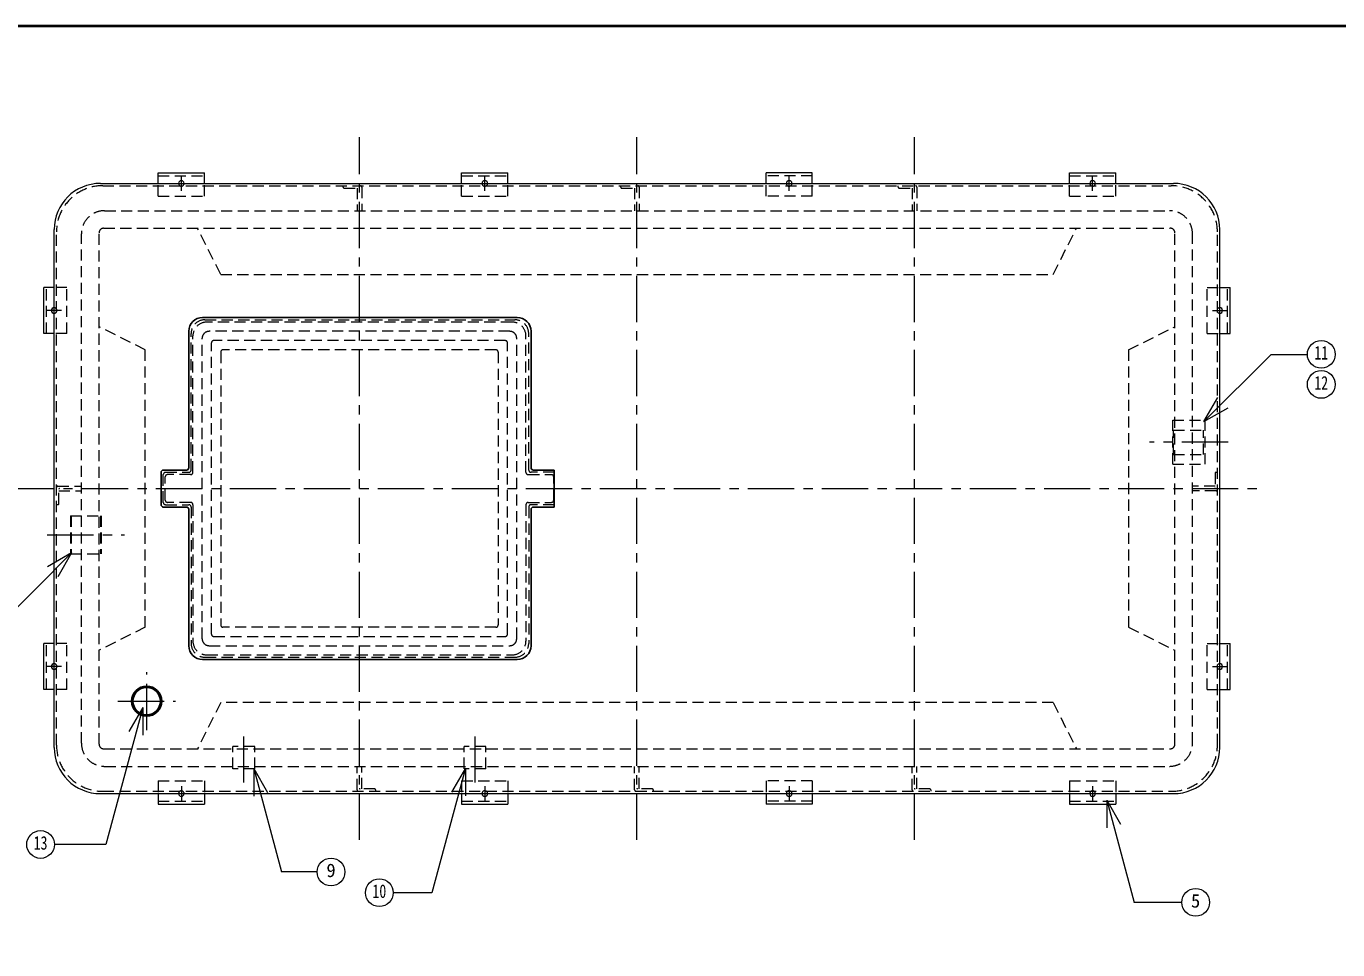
# Model space of a CAD drawing. Units: millimetres at full size, sheet at 1:20; details may follow other scales. Extents: x -4246 to 3854, y -2716 to 2904.
# Drawn here: x -1516 to 1320, y 906 to 2904 of the extents above; entities that cross this region are included whole.
import ezdxf
from ezdxf.enums import TextEntityAlignment as Align

# ---------------------------------------------------------------- set-up
doc = ezdxf.new("R2010")
doc.units = ezdxf.units.MM
doc.header["$LTSCALE"] = 20
doc.linetypes.add('CHAIN1', pattern=[8, 5, -1, 1, -1])
doc.linetypes.add('DASHED1', pattern=[1.8, 1.2, -0.6])
doc.layers.add('0-0', color=4, linetype='Continuous', lineweight=9)
doc.styles.add('ＭＳ ゴシック', font='')
doc.styles.get('ＭＳ ゴシック').set_extended_font_data('MS Gothic')

msp = doc.modelspace()

# ---------------------------------------------------------------- linework, layer by layer
at = {"layer": '0-0', "linetype": 'CHAIN1'}
for p, q in [((-795.6, 1143.83), (-795.6, 2663.83)), ((-195.6, 1143.83), (-195.6, 2663.83)), ((404.4, 1143.83), (404.4, 2663.83)), ((-1180.6, 2547.83), (-1180.6, 2579.83)), ((-524.6, 2547.83), (-524.6, 2579.83)), ((133.4, 2547.83), (133.4, 2579.83)), ((789.4, 2547.83), (789.4, 2579.83)), ((-1439.6, 2288.83), (-1471.6, 2288.83)), ((1048.4, 2288.83), (1080.4, 2288.83)), ((1082.61, 2003.83), (912.61, 2003.83)), ((-1555.6, 1903.83), (1164.4, 1903.83)), ((-1470.43, 1803.83), (-1303.82, 1803.83)), ((-1439.6, 1518.83), (-1471.6, 1518.83)), ((-1255.6, 1381.33), (-1255.6, 1506.33)), ((1048.4, 1518.83), (1080.4, 1518.83)), ((-1318.1, 1443.83), (-1193.1, 1443.83)), ((-1045.6, 1267.67), (-1045.6, 1375.67)), ((-545.6, 1267.67), (-545.6, 1375.67)), ((-1180.6, 1259.83), (-1180.6, 1227.83)), ((-524.6, 1259.83), (-524.6, 1227.83)), ((133.4, 1259.83), (133.4, 1227.83)), ((789.4, 1259.83), (789.4, 1227.83))]:
    msp.add_line(p, q, dxfattribs=at)
at = {"layer": '0-0'}
for p, q in [((-1230.6, 2586.33), (-1130.6, 2586.33)), ((-1230.6, 2563.83), (-1230.6, 2586.33)), ((-1130.6, 2563.83), (-1130.6, 2586.33)), ((-574.6, 2586.33), (-474.6, 2586.33)), ((-574.6, 2563.83), (-574.6, 2586.33)), ((-474.6, 2563.83), (-474.6, 2586.33)), ((183.4, 2586.33), (83.4, 2586.33)), ((83.4, 2563.83), (83.4, 2586.33)), ((183.4, 2563.83), (183.4, 2586.33)), ((739.4, 2586.33), (839.4, 2586.33)), ((739.4, 2563.83), (739.4, 2586.33)), ((839.4, 2563.83), (839.4, 2586.33)), ((-1478.1, 2238.83), (-1478.1, 2338.83)), ((-1455.6, 2338.83), (-1478.1, 2338.83)), ((1064.4, 2338.83), (1086.9, 2338.83)), ((1086.9, 2238.83), (1086.9, 2338.83)), ((-1455.6, 2238.83), (-1478.1, 2238.83)), ((1064.4, 2238.83), (1086.9, 2238.83)), ((-1478.1, 1468.83), (-1478.1, 1568.83)), ((-1455.6, 1568.83), (-1478.1, 1568.83)), ((1064.4, 1568.83), (1086.9, 1568.83)), ((1086.9, 1468.83), (1086.9, 1568.83)), ((-1455.6, 1468.83), (-1478.1, 1468.83)), ((1064.4, 1468.83), (1086.9, 1468.83)), ((-1230.6, 1243.83), (-1230.6, 1221.33)), ((-1230.6, 1221.33), (-1130.6, 1221.33)), ((-1130.6, 1243.83), (-1130.6, 1221.33)), ((-574.6, 1243.83), (-574.6, 1221.33)), ((-574.6, 1221.33), (-474.6, 1221.33)), ((-474.6, 1243.83), (-474.6, 1221.33)), ((83.4, 1243.83), (83.4, 1221.33)), ((183.4, 1221.33), (83.4, 1221.33)), ((183.4, 1243.83), (183.4, 1221.33)), ((739.4, 1243.83), (739.4, 1221.33)), ((739.4, 1221.33), (839.4, 1221.33)), ((839.4, 1243.83), (839.4, 1221.33))]:
    msp.add_line(p, q, dxfattribs=at)
at = {"layer": '0-0', "linetype": 'DASHED1'}
for p, q in [((-1230.6, 2580.33), (-1130.6, 2580.33)), ((-574.6, 2580.33), (-474.6, 2580.33)), ((183.4, 2580.33), (83.4, 2580.33)), ((739.4, 2580.33), (839.4, 2580.33)), ((-1350.6, 2558.83), (959.4, 2558.83)), ((-1230.6, 2536.33), (-1230.6, 2563.83)), ((-1130.6, 2536.33), (-1130.6, 2563.83)), ((-830.6, 2555.33), (-830.6, 2558.83)), ((-829.1, 2553.83), (-797.1, 2553.83)), ((-800.6, 2553.83), (-800.6, 2504.83)), ((-790.6, 2555.83), (-790.6, 2504.83)), ((-574.6, 2536.33), (-574.6, 2563.83)), ((-474.6, 2536.33), (-474.6, 2563.83)), ((-230.6, 2555.33), (-230.6, 2558.83)), ((-229.1, 2553.83), (-197.1, 2553.83)), ((-200.6, 2553.83), (-200.6, 2504.83)), ((-190.6, 2555.83), (-190.6, 2504.83)), ((83.4, 2536.33), (83.4, 2563.83)), ((183.4, 2536.33), (183.4, 2563.83)), ((369.4, 2555.33), (369.4, 2558.83)), ((370.9, 2553.83), (402.9, 2553.83)), ((399.4, 2553.83), (399.4, 2504.83)), ((409.4, 2555.83), (409.4, 2504.83)), ((739.4, 2536.33), (739.4, 2563.83)), ((839.4, 2536.33), (839.4, 2563.83)), ((-1230.6, 2536.33), (-1130.6, 2536.33)), ((-574.6, 2536.33), (-474.6, 2536.33)), ((183.4, 2536.33), (83.4, 2536.33)), ((739.4, 2536.33), (839.4, 2536.33)), ((-1346.61, 2504.83), (955.4, 2504.83)), ((-1450.6, 1348.83), (-1450.6, 2458.83)), ((-1396.61, 1352.82), (-1396.61, 2454.83)), ((-1358.61, 1350.82), (-1358.61, 2456.83)), ((-1348.61, 2466.83), (957.4, 2466.83)), ((-1095.6, 2366.83), (-1145.6, 2466.83)), ((704.4, 2366.83), (754.4, 2466.83)), ((967.4, 1350.82), (967.4, 2456.83)), ((1005.4, 1352.82), (1005.4, 2454.83)), ((1059.4, 1348.83), (1059.4, 2458.83)), ((-1095.6, 2366.83), (704.4, 2366.83)), ((-1472.1, 2238.83), (-1472.1, 2338.83)), ((-1428.1, 2338.83), (-1455.6, 2338.83)), ((-1428.1, 2238.83), (-1428.1, 2338.83)), ((1036.9, 2238.83), (1036.9, 2338.83)), ((1036.9, 2338.83), (1064.4, 2338.83)), ((1080.9, 2238.83), (1080.9, 2338.83)), ((867.4, 2203.83), (967.4, 2253.83)), ((-1428.1, 2238.83), (-1455.6, 2238.83)), ((1036.9, 2238.83), (1064.4, 2238.83)), ((1032.61, 1956.33), (1032.61, 2051.33)), ((964.37, 1977.33), (964.37, 2030.33)), ((964.37, 2030.33), (1029.37, 2030.33)), ((1029.37, 1977.33), (1029.37, 2030.33)), ((964.37, 1977.33), (1029.37, 1977.33)), ((962.61, 1956.33), (1032.61, 1956.33)), ((1054.4, 1937.33), (1054.4, 1905.33)), ((1055.9, 1938.83), (1059.4, 1938.83)), ((-1447.6, 1908.83), (-1396.61, 1908.83)), ((-1445.6, 1870.33), (-1445.6, 1902.33)), ((1054.4, 1908.83), (1005.4, 1908.83)), ((-1445.6, 1898.83), (-1396.61, 1898.83)), ((1056.4, 1898.83), (1005.4, 1898.83)), ((-1447.1, 1868.83), (-1450.6, 1868.83)), ((-1420.43, 1844.83), (-1353.82, 1844.83)), ((-1418.82, 1844.83), (-1418.82, 1762.83)), ((-1355.43, 1844.83), (-1355.43, 1762.83)), ((-1353.82, 1844.83), (-1353.82, 1762.83)), ((-1258.61, 1603.83), (-1358.61, 1553.83)), ((-1472.1, 1468.83), (-1472.1, 1568.83)), ((-1428.1, 1568.83), (-1455.6, 1568.83)), ((-1428.1, 1468.83), (-1428.1, 1568.83)), ((1036.9, 1468.83), (1036.9, 1568.83)), ((1036.9, 1568.83), (1064.4, 1568.83)), ((1080.9, 1468.83), (1080.9, 1568.83)), ((-1428.1, 1468.83), (-1455.6, 1468.83)), ((1036.9, 1468.83), (1064.4, 1468.83)), ((704.4, 1440.82), (754.4, 1340.82)), ((-1348.61, 1340.82), (957.4, 1340.82)), ((-1069.1, 1297.67), (-1069.1, 1345.67)), ((-1022.1, 1345.67), (-1069.1, 1345.67)), ((-1022.1, 1297.67), (-1022.1, 1345.67)), ((-522.1, 1345.67), (-569.1, 1345.67)), ((-569.1, 1297.67), (-569.1, 1345.67)), ((-522.1, 1297.67), (-522.1, 1345.67)), ((-1346.61, 1302.82), (955.4, 1302.82)), ((-1022.1, 1297.67), (-1069.1, 1297.67)), ((-800.6, 1251.83), (-800.6, 1302.82)), ((-790.6, 1253.83), (-790.6, 1302.82)), ((-522.1, 1297.67), (-569.1, 1297.67)), ((-200.6, 1251.83), (-200.6, 1302.82)), ((-190.6, 1253.83), (-190.6, 1302.82)), ((399.4, 1251.83), (399.4, 1302.82)), ((409.4, 1253.83), (409.4, 1302.82)), ((-1350.6, 1248.83), (959.4, 1248.83)), ((-1230.6, 1271.33), (-1130.6, 1271.33)), ((-1230.6, 1271.33), (-1230.6, 1243.83)), ((-1130.6, 1271.33), (-1130.6, 1243.83)), ((-762.1, 1253.83), (-794.1, 1253.83)), ((-760.6, 1252.33), (-760.6, 1248.83)), ((-574.6, 1271.33), (-474.6, 1271.33)), ((-574.6, 1271.33), (-574.6, 1243.83)), ((-474.6, 1271.33), (-474.6, 1243.83)), ((-162.1, 1253.83), (-194.1, 1253.83)), ((-160.6, 1252.33), (-160.6, 1248.83)), ((183.4, 1271.33), (83.4, 1271.33)), ((83.4, 1271.33), (83.4, 1243.83)), ((183.4, 1271.33), (183.4, 1243.83)), ((437.9, 1253.83), (405.9, 1253.83)), ((439.4, 1252.33), (439.4, 1248.83)), ((739.4, 1271.33), (839.4, 1271.33)), ((739.4, 1271.33), (739.4, 1243.83)), ((839.4, 1271.33), (839.4, 1243.83)), ((-1230.6, 1227.33), (-1130.6, 1227.33)), ((-574.6, 1227.33), (-474.6, 1227.33)), ((183.4, 1227.33), (83.4, 1227.33)), ((739.4, 1227.33), (839.4, 1227.33))]:
    msp.add_line(p, q, dxfattribs=at)
at = {"layer": '0-0', "color": 7, "lineweight": 18}
for p, q in [((-1355.6, 2563.83), (964.4, 2563.83)), ((-1455.6, 1343.83), (-1455.6, 2463.83)), ((1064.4, 1343.83), (1064.4, 2463.83)), ((1030.28, 2048.54), (1175.7, 2193.96)), ((1175.7, 2193.96), (1253.75, 2193.96)), ((1030.28, 2048.54), (1060.28, 2100.5)), ((1030.28, 2048.54), (1082.24, 2078.54)), ((-1417.77, 1764.66), (-1575.39, 1607.04)), ((-1417.77, 1764.66), (-1469.73, 1734.66)), ((-1417.77, 1764.66), (-1447.77, 1712.7)), ((-1264.23, 1430.03), (-1294.23, 1378.07)), ((-1264.23, 1430.03), (-1264.23, 1370.03)), ((-1024.06, 1298.41), (-994.06, 1246.45)), ((-1024.06, 1298.41), (-1024.06, 1238.41)), ((-1024.06, 1298.41), (-964.03, 1074.37)), ((-566.59, 1299.16), (-596.59, 1247.2)), ((-566.59, 1299.16), (-566.59, 1239.16)), ((-1355.6, 1243.83), (964.4, 1243.83)), ((820.04, 1229.97), (820.04, 1169.97)), ((820.04, 1229.97), (850.04, 1178.01)), ((820.04, 1229.97), (879.36, 1008.56)), ((-886.98, 1074.37), (-964.03, 1074.37)), ((982.21, 1008.56), (879.36, 1008.56))]:
    msp.add_line(p, q, dxfattribs=at)
at = {"layer": '0-0', "color": 5, "lineweight": 25}
for p, q in [((-1134.6, 2273.83), (-454.6, 2273.83)), ((-1164.6, 1948.83), (-1164.6, 2243.83)), ((-424.6, 1948.83), (-424.6, 2243.83)), ((-1224.6, 1868.83), (-1224.6, 1938.83)), ((-1169.6, 1943.83), (-1219.6, 1943.83)), ((-419.6, 1943.83), (-374.6, 1943.83)), ((-374.6, 1863.83), (-374.6, 1943.83)), ((-1169.6, 1863.83), (-1219.6, 1863.83)), ((-1164.6, 1858.83), (-1164.6, 1563.83)), ((-424.6, 1858.83), (-424.6, 1563.83)), ((-419.6, 1863.83), (-374.6, 1863.83)), ((-1134.6, 1533.83), (-454.6, 1533.83))]:
    msp.add_line(p, q, dxfattribs=at)
at = {"layer": '0-0', "color": 7, "linetype": 'DASHED1', "lineweight": 18}
for p, q in [((-1129.6, 2268.83), (-459.6, 2268.83)), ((-465.6, 2263.83), (-1125.6, 2263.83)), ((-470.6, 2243.83), (-1120.6, 2243.83)), ((-1159.6, 1943.83), (-1159.6, 2238.83)), ((-1155.6, 1938.83), (-1155.6, 2233.83)), ((-1135.6, 1578.83), (-1135.6, 2228.83)), ((-1115.6, 1588.83), (-1115.6, 2218.83)), ((-480.6, 2223.83), (-1110.6, 2223.83)), ((-475.6, 1588.83), (-475.6, 2218.83)), ((-455.6, 1578.83), (-455.6, 2228.83)), ((-435.6, 1938.83), (-435.6, 2233.83)), ((-429.6, 1943.83), (-429.6, 2238.83)), ((-1095.6, 2198.83), (-1095.6, 1608.83)), ((-500.6, 2203.83), (-1090.6, 2203.83)), ((-495.6, 2198.83), (-495.6, 1608.83)), ((-1219.6, 1873.83), (-1219.6, 1933.83)), ((-1215.6, 1878.83), (-1215.6, 1928.83)), ((-1214.6, 1938.83), (-1164.6, 1938.83)), ((-1160.6, 1933.83), (-1210.6, 1933.83)), ((-430.6, 1933.83), (-380.6, 1933.83)), ((-374.6, 1938.83), (-424.6, 1938.83)), ((-375.6, 1878.83), (-375.6, 1928.83)), ((-1160.6, 1873.83), (-1210.6, 1873.83)), ((-430.6, 1873.83), (-380.6, 1873.83)), ((-1214.6, 1868.83), (-1164.6, 1868.83)), ((-1159.6, 1863.83), (-1159.6, 1568.83)), ((-1155.6, 1868.83), (-1155.6, 1573.83)), ((-435.6, 1868.83), (-435.6, 1573.83)), ((-429.6, 1863.83), (-429.6, 1568.83)), ((-374.6, 1868.83), (-424.6, 1868.83)), ((-500.6, 1603.83), (-1090.6, 1603.83)), ((-1120.6, 1563.83), (-470.6, 1563.83)), ((-1110.6, 1583.83), (-480.6, 1583.83)), ((-1129.6, 1538.83), (-459.6, 1538.83)), ((-1125.6, 1543.83), (-465.6, 1543.83))]:
    msp.add_line(p, q, dxfattribs=at)
at = {"layer": '0-0', "color": 1, "lineweight": 40}
msp.add_lwpolyline([(3854.4, -2716.17), (3854.4, 2903.83), (-4245.6, 2903.83)], dxfattribs=at)
at = {"layer": '0-0', "linetype": 'DASHED1'}
for points in [[(-1258.61, 1603.83), (-1258.61, 2203.83), (-1358.61, 2253.83)], [(867.4, 2203.83), (867.4, 1603.83), (967.4, 1553.83)], [(962.61, 1956.33), (962.61, 2051.33), (1032.61, 2051.33)], [(-1420.43, 1844.83), (-1420.43, 1762.83), (-1353.82, 1762.83)], [(704.4, 1440.82), (-1095.6, 1440.82), (-1145.6, 1340.82)]]:
    msp.add_lwpolyline(points, dxfattribs=at)
at = {"layer": '0-0', "color": 7, "lineweight": 18}
for points in [[(-1264.23, 1430.03), (-1343.6, 1133.8), (-1454.99, 1133.8)], [(-566.59, 1299.16), (-638.87, 1029.41), (-722.52, 1029.41)]]:
    msp.add_lwpolyline(points, dxfattribs=at)
for centre in [(1283.75, 2193.96), (1283.75, 2128.96), (-1484.99, 1133.8), (-856.98, 1074.37), (-752.52, 1029.41), (1012.21, 1008.56)]:
    msp.add_circle(centre, 30, dxfattribs=at)
at = {"layer": '0-0', "color": 5, "lineweight": 25}
for radius in [32.5, 29.7]:
    msp.add_circle((-1255.6, 1443.83), radius, dxfattribs=at)
at = {"layer": '0-0', "color": 7, "lineweight": 18}
for centre, start, end in [((-1355.6, 2463.83), 90, 180), ((964.4, 2463.83), 0, 90), ((-1355.6, 1343.83), 180, 270), ((964.4, 1343.83), 270, 0)]:
    msp.add_arc(centre, 100, start, end, dxfattribs=at)
at = {"layer": '0-0', "linetype": 'DASHED1'}
for centre, radius, start, end in [((-1350.6, 2458.83), 100, 90, 180), ((-1180.6, 2563.83), 6, 180, 0), ((-829.1, 2555.33), 1.5, 180, 270), ((-797.1, 2552.33), 1.5, 0, 90), ((-793.6, 2555.83), 3, 0, 90), ((-524.6, 2563.83), 6, 180, 0), ((-229.1, 2555.33), 1.5, 180, 270), ((-197.1, 2552.33), 1.5, 0, 90), ((-193.6, 2555.83), 3, 0, 90), ((133.4, 2563.83), 6, 180, 360), ((370.9, 2555.33), 1.5, 180, 270), ((402.9, 2552.33), 1.5, 0, 90), ((406.4, 2555.83), 3, 0, 90), ((789.4, 2563.83), 6, 180, 0), ((959.4, 2458.83), 100, 0, 90), ((-1346.61, 2454.83), 50, 90, 180), ((955.4, 2454.83), 50, 0, 90), ((-1348.61, 2456.83), 10, 90, 180), ((957.4, 2456.83), 10, 0, 90), ((-1455.6, 2288.83), 6, 270, 90), ((1064.4, 2288.83), 6, 90, 270), ((1055.9, 1937.33), 1.5, 90, 180), ((-1447.6, 1905.83), 3, 90, 180), ((-1444.1, 1902.33), 1.5, 90, 180), ((1052.9, 1905.33), 1.5, 270, 0), ((1056.4, 1901.83), 3, 270, 0), ((-1447.1, 1870.33), 1.5, 270, 0), ((-1455.6, 1518.83), 6, 270, 90), ((1064.4, 1518.83), 6, 90, 270), ((-1350.6, 1348.83), 100, 180, 270), ((-1346.61, 1352.82), 50, 180, 270), ((-1348.61, 1350.82), 10, 180, 270), ((955.4, 1352.82), 50, 270, 0), ((957.4, 1350.82), 10, 270, 0), ((959.4, 1348.83), 100, 270, 0), ((-1180.6, 1243.83), 6, 0, 180), ((-797.6, 1251.83), 3, 180, 270), ((-794.1, 1255.33), 1.5, 180, 270), ((-762.1, 1252.33), 1.5, 0, 90), ((-524.6, 1243.83), 6, 0, 180), ((-197.6, 1251.83), 3, 180, 270), ((-194.1, 1255.33), 1.5, 180, 270), ((-162.1, 1252.33), 1.5, 0, 90), ((133.4, 1243.83), 6, 0, 180), ((402.4, 1251.83), 3, 180, 270), ((405.9, 1255.33), 1.5, 180, 270), ((437.9, 1252.33), 1.5, 0, 90), ((789.4, 1243.83), 6, 0, 180)]:
    msp.add_arc(centre, radius, start, end, dxfattribs=at)
at = {"layer": '0-0'}
for centre, start, end in [((-1180.6, 2563.83), 0, 180), ((-524.6, 2563.83), 0, 180), ((133.4, 2563.83), 0, 180), ((789.4, 2563.83), 0, 180), ((-1455.6, 2288.83), 90, 270), ((1064.4, 2288.83), 270, 90), ((-1455.6, 1518.83), 90, 270), ((1064.4, 1518.83), 270, 90), ((-1180.6, 1243.83), 180, 0), ((-524.6, 1243.83), 180, 0), ((133.4, 1243.83), 180, 0), ((789.4, 1243.83), 180, 0)]:
    msp.add_arc(centre, 6, start, end, dxfattribs=at)
at = {"layer": '0-0', "color": 5, "lineweight": 25}
for centre, radius, start, end in [((-1134.6, 2243.83), 30, 90, 180), ((-454.6, 2243.83), 30, 0, 90), ((-1219.6, 1938.83), 5, 90, 180), ((-1169.6, 1948.83), 5, 270, 0), ((-419.6, 1948.83), 5, 180, 270), ((-1219.6, 1868.83), 5, 180, 270), ((-1169.6, 1858.83), 5, 0, 90), ((-419.6, 1858.83), 5, 90, 180), ((-1134.6, 1563.83), 30, 180, 270), ((-454.6, 1563.83), 30, 270, 0)]:
    msp.add_arc(centre, radius, start, end, dxfattribs=at)
at = {"layer": '0-0', "color": 7, "linetype": 'DASHED1', "lineweight": 18}
for centre, radius, start, end in [((-1129.6, 2238.83), 30, 90, 180), ((-459.6, 2238.83), 30, 0, 90), ((-1125.6, 2233.83), 30, 90, 180), ((-1120.6, 2228.83), 15, 90, 180), ((-470.6, 2228.83), 15, 0, 90), ((-465.6, 2233.83), 30, 0, 90), ((-1110.6, 2218.83), 5, 90, 180), ((-480.6, 2218.83), 5, 0, 90), ((-1090.6, 2198.83), 5, 90, 180), ((-500.6, 2198.83), 5, 0, 90), ((-1214.6, 1933.83), 5, 90, 180), ((-1210.6, 1928.83), 5, 90, 180), ((-1164.6, 1943.83), 5, 270, 0), ((-1160.6, 1938.83), 5, 270, 0), ((-430.6, 1938.83), 5, 180, 270), ((-424.6, 1943.83), 5, 180, 270), ((-380.6, 1928.83), 5, 0, 90), ((-1214.6, 1873.83), 5, 180, 270), ((-1210.6, 1878.83), 5, 180, 270), ((-1160.6, 1868.83), 5, 0, 90), ((-430.6, 1868.83), 5, 90, 180), ((-380.6, 1878.83), 5, 270, 0), ((-1164.6, 1863.83), 5, 0, 90), ((-424.6, 1863.83), 5, 90, 180), ((-1110.6, 1588.83), 5, 180, 270), ((-1090.6, 1608.83), 5, 180, 270), ((-500.6, 1608.83), 5, 270, 0), ((-480.6, 1588.83), 5, 270, 0), ((-1129.6, 1568.83), 30, 180, 270), ((-1125.6, 1573.83), 30, 180, 270), ((-1120.6, 1578.83), 15, 180, 270), ((-470.6, 1578.83), 15, 270, 0), ((-465.6, 1573.83), 30, 270, 0), ((-459.6, 1568.83), 30, 270, 0)]:
    msp.add_arc(centre, radius, start, end, dxfattribs=at)

# ---------------------------------------------------------------- texts
at = {"layer": '0-0', "color": 7, "style": 'ＭＳ ゴシック', "width": 0.75}
for s, p in [('11', (1268.75, 2173.96)), ('12', (1268.75, 2108.96)), ('13', (-1499.99, 1113.8)), ('10', (-767.52, 1009.41))]:
    msp.add_text(s, height=29.33, dxfattribs=at).set_placement(p, align=Align.BOTTOM_LEFT)
at = {"layer": '0-0', "color": 7, "style": 'ＭＳ ゴシック'}
for s, p in [('9', (-866.98, 1054.37)), ('5', (1002.21, 988.56))]:
    msp.add_text(s, height=29.33, dxfattribs=at).set_placement(p, align=Align.BOTTOM_LEFT)

doc.saveas('drawing.dxf')
